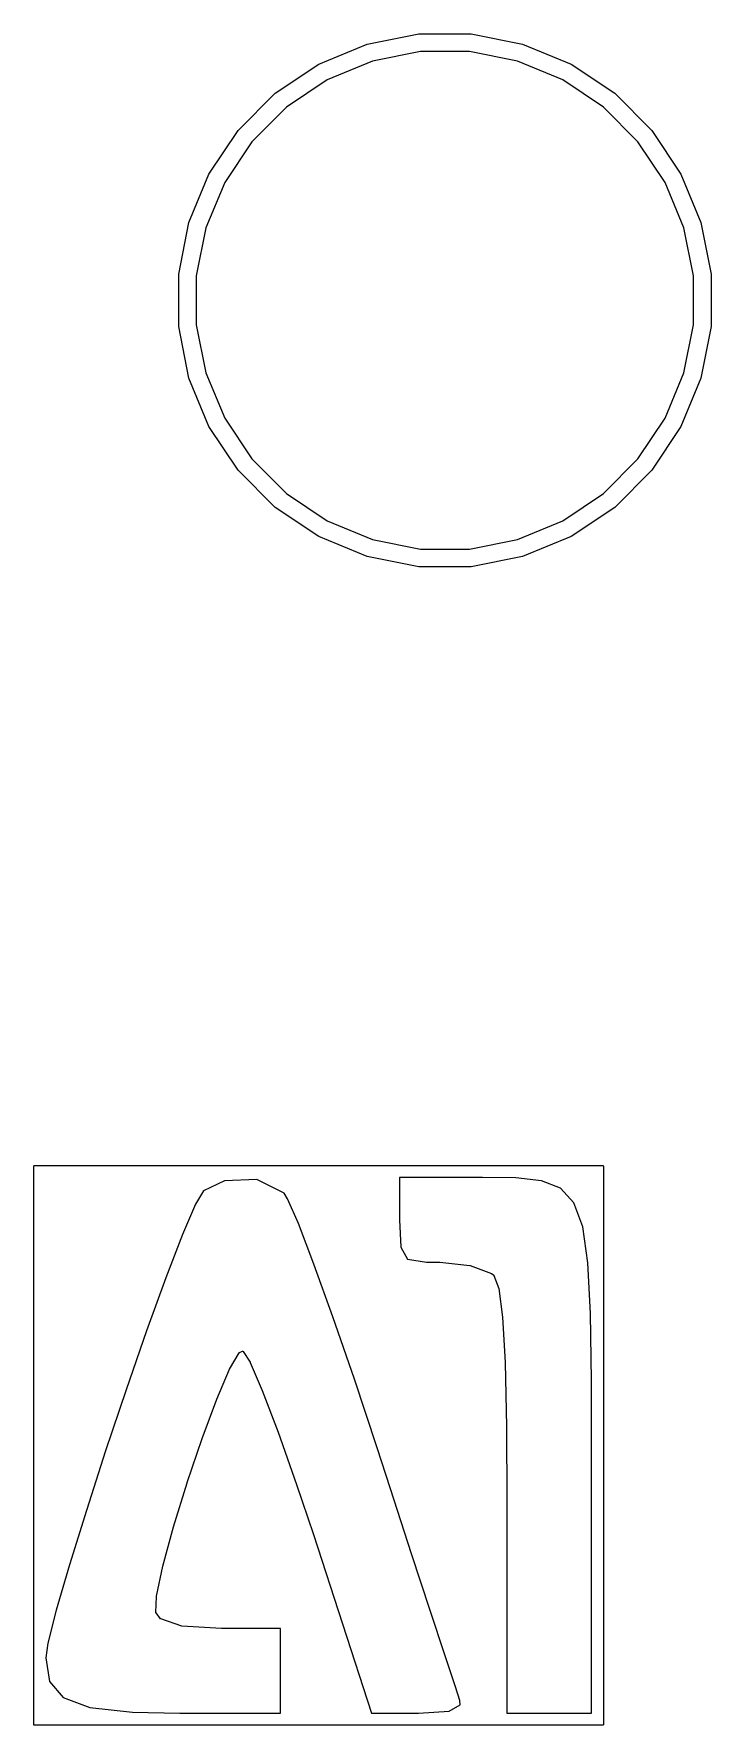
# Model space of a CAD drawing. Extents: x 128.9 to 162, y -124.8 to -58.6.
# Drawn here: x 155.5 to 160.85, y -72 to -58.66 of the extents above; entities that cross this region are included whole.
import ezdxf

# ---------------------------------------------------------------- set-up
doc = ezdxf.new("R2010")
doc.units = 0
doc.layers.add('BLACK', color=7, linetype='CONTINUOUS')

msp = doc.modelspace()

# ---------------------------------------------------------------- linework, layer by layer
at = {"layer": 'BLACK', "linetype": 'CONTINUOUS'}
for p, q in [((158.137, -58.7389), (158.543, -58.6582)), ((158.543, -58.6582), (158.957, -58.6582)), ((158.957, -58.6582), (159.363, -58.7389)), ((157.754, -58.8974), (158.137, -58.7389)), ((158.557, -58.7975), (158.178, -58.8729)), ((158.943, -58.7975), (158.557, -58.7975)), ((159.322, -58.8729), (158.943, -58.7975)), ((159.363, -58.7389), (159.746, -58.8974)), ((157.41, -59.1274), (157.754, -58.8974)), ((158.178, -58.8729), (157.82, -59.0209)), ((159.68, -59.0209), (159.322, -58.8729)), ((159.746, -58.8974), (160.09, -59.1274)), ((157.82, -59.0209), (157.499, -59.2356)), ((160.001, -59.2356), (159.68, -59.0209)), ((157.117, -59.4202), (157.41, -59.1274)), ((160.09, -59.1274), (160.383, -59.4202)), ((157.499, -59.2356), (157.226, -59.509)), ((160.274, -59.509), (160.001, -59.2356)), ((156.887, -59.7644), (157.117, -59.4202)), ((160.383, -59.4202), (160.613, -59.7644)), ((157.226, -59.509), (157.011, -59.8304)), ((160.489, -59.8304), (160.274, -59.509)), ((156.729, -60.1469), (156.887, -59.7644)), ((157.011, -59.8304), (156.863, -60.1876)), ((160.637, -60.1876), (160.489, -59.8304)), ((160.613, -59.7644), (160.771, -60.1469)), ((156.648, -60.553), (156.729, -60.1469)), ((160.771, -60.1469), (160.852, -60.553)), ((156.863, -60.1876), (156.787, -60.5667)), ((160.713, -60.5667), (160.637, -60.1876)), ((156.648, -60.967), (156.648, -60.553)), ((160.852, -60.553), (160.852, -60.967)), ((156.787, -60.5667), (156.787, -60.9533)), ((160.713, -60.9533), (160.713, -60.5667)), ((156.787, -60.9533), (156.863, -61.3324)), ((160.637, -61.3324), (160.713, -60.9533)), ((156.729, -61.3731), (156.648, -60.967)), ((160.852, -60.967), (160.771, -61.3731)), ((156.863, -61.3324), (157.011, -61.6896)), ((160.489, -61.6896), (160.637, -61.3324)), ((156.887, -61.7556), (156.729, -61.3731)), ((160.771, -61.3731), (160.613, -61.7556)), ((157.011, -61.6896), (157.226, -62.011)), ((160.274, -62.011), (160.489, -61.6896)), ((157.117, -62.0998), (156.887, -61.7556)), ((160.613, -61.7556), (160.383, -62.0998)), ((157.226, -62.011), (157.499, -62.2844)), ((160.001, -62.2844), (160.274, -62.011)), ((157.41, -62.3926), (157.117, -62.0998)), ((160.383, -62.0998), (160.09, -62.3926)), ((157.499, -62.2844), (157.82, -62.4991)), ((159.68, -62.4991), (160.001, -62.2844)), ((157.754, -62.6226), (157.41, -62.3926)), ((160.09, -62.3926), (159.746, -62.6226)), ((157.82, -62.4991), (158.178, -62.6471)), ((159.322, -62.6471), (159.68, -62.4991)), ((158.137, -62.7811), (157.754, -62.6226)), ((158.178, -62.6471), (158.557, -62.7225)), ((158.943, -62.7225), (159.322, -62.6471)), ((159.746, -62.6226), (159.363, -62.7811)), ((158.543, -62.8618), (158.137, -62.7811)), ((158.557, -62.7225), (158.943, -62.7225)), ((159.363, -62.7811), (158.957, -62.8618)), ((158.957, -62.8618), (158.543, -62.8618)), ((155.504, -67.5862), (155.505, -67.5859)), ((155.504, -67.5867), (155.504, -67.5862)), ((155.504, -67.5871), (155.504, -67.5867)), ((155.504, -67.5867), (155.504, -67.5867)), ((155.504, -67.5867), (155.504, -67.5867)), ((155.504, -67.5876), (155.504, -67.5871)), ((155.504, -67.5877), (155.504, -67.5876)), ((155.504, -67.5876), (155.504, -67.5876)), ((155.504, -67.5881), (155.504, -67.5877)), ((155.504, -67.5886), (155.504, -67.5881)), ((155.504, -71.9913), (155.504, -67.5886)), ((155.505, -67.5848), (155.506, -67.5845)), ((155.505, -67.5851), (155.505, -67.5848)), ((155.505, -67.5855), (155.505, -67.5851)), ((155.505, -67.5851), (155.505, -67.5851)), ((155.505, -67.5851), (155.505, -67.5851)), ((155.505, -67.5858), (155.505, -67.5855)), ((155.505, -67.5859), (155.505, -67.5858)), ((155.505, -67.5859), (155.505, -67.5859)), ((155.506, -67.5843), (155.507, -67.584)), ((155.506, -67.5845), (155.506, -67.5843)), ((155.506, -67.5845), (155.506, -67.5845)), ((155.506, -67.5845), (155.506, -67.5845)), ((155.507, -67.5839), (155.508, -67.5838)), ((155.507, -67.584), (155.507, -67.5839)), ((155.507, -67.584), (155.507, -67.584)), ((155.507, -67.584), (155.507, -67.584)), ((155.508, -67.5838), (155.508, -67.5837)), ((155.508, -67.5837), (155.509, -67.5837)), ((155.508, -67.5838), (155.508, -67.5838)), ((155.508, -67.5838), (155.508, -67.5838)), ((155.509, -67.5837), (159.996, -67.5837)), ((159.996, -67.5837), (159.997, -67.5837)), ((159.997, -67.5837), (159.997, -67.5838)), ((159.997, -67.5838), (159.997, -67.5838)), ((159.997, -67.5838), (159.997, -67.5838)), ((159.997, -67.5838), (159.998, -67.5839)), ((159.998, -67.5839), (159.998, -67.5841)), ((159.998, -67.5841), (159.998, -67.5841)), ((159.998, -67.5841), (159.998, -67.5841)), ((159.998, -67.5841), (159.998, -67.5843)), ((159.998, -67.5843), (159.999, -67.5845)), ((159.999, -67.5845), (159.999, -67.5845)), ((159.999, -67.5845), (159.999, -67.5845)), ((159.999, -67.5845), (159.999, -67.5849)), ((159.999, -67.5849), (160, -67.5851)), ((160, -67.5851), (160, -67.5852)), ((160, -67.5852), (160, -67.5852)), ((160, -67.5852), (160, -67.5855)), ((160, -67.5855), (160, -67.5859)), ((160, -67.5859), (160, -67.5859)), ((160, -67.5859), (160, -67.5859)), ((160, -67.5859), (160, -67.5863)), ((160, -67.5863), (160.001, -67.5868)), ((160.001, -67.5868), (160.001, -67.5868)), ((160.001, -67.5868), (160.001, -67.5868)), ((160.001, -67.5868), (160.001, -67.5872)), ((160.001, -67.5872), (160.001, -67.5877)), ((160.001, -67.5877), (160.001, -67.5877)), ((160.001, -67.5877), (160.001, -67.5877)), ((160.001, -67.5877), (160.001, -67.5882)), ((160.001, -67.5882), (160.001, -67.5887)), ((160.001, -67.5887), (160.001, -71.9914)), ((157.009, -67.703), (156.843, -67.783)), ((157.266, -67.6932), (157.009, -67.703)), ((157.48, -67.801), (157.266, -67.6932)), ((158.98, -67.6783), (158.392, -67.6783)), ((158.392, -67.6783), (158.392, -68.0119)), ((159.046, -67.6783), (158.98, -67.6783)), ((159.309, -67.6811), (159.046, -67.6783)), ((159.512, -67.7027), (159.309, -67.6811)), ((159.662, -67.7615), (159.512, -67.7027)), ((156.781, -67.8876), (156.679, -68.1264)), ((156.843, -67.783), (156.781, -67.8876)), ((157.508, -67.8466), (157.48, -67.801)), ((157.593, -68.0413), (157.508, -67.8466)), ((159.768, -67.8759), (159.662, -67.7615)), ((159.838, -68.0659), (159.768, -67.8759)), ((158.392, -68.0119), (158.401, -68.2273)), ((156.679, -68.1264), (156.547, -68.4695)), ((157.716, -68.3596), (157.593, -68.0413)), ((159.879, -68.3506), (159.838, -68.0659)), ((158.401, -68.2273), (158.455, -68.3206)), ((157.866, -68.7766), (157.716, -68.3596)), ((158.455, -68.3206), (158.603, -68.3449)), ((158.603, -68.3449), (158.709, -68.3457)), ((158.709, -68.3457), (158.709, -68.3457)), ((158.709, -68.3457), (158.709, -68.3457)), ((158.709, -68.3457), (158.71, -68.3457)), ((158.71, -68.3457), (158.947, -68.371)), ((158.947, -68.371), (158.947, -68.371)), ((158.947, -68.371), (158.947, -68.371)), ((158.947, -68.371), (158.947, -68.371)), ((158.947, -68.371), (158.947, -68.3711)), ((158.947, -68.3711), (158.948, -68.3712)), ((158.948, -68.3712), (158.948, -68.3712)), ((158.948, -68.3712), (158.948, -68.3712)), ((158.948, -68.3712), (159.117, -68.4335)), ((159.899, -68.7487), (159.879, -68.3506)), ((156.547, -68.4695), (156.395, -68.8877)), ((159.117, -68.4335), (159.117, -68.4335)), ((159.117, -68.4335), (159.117, -68.4336)), ((159.117, -68.4336), (159.118, -68.4338)), ((159.118, -68.4338), (159.118, -68.4339)), ((159.118, -68.4339), (159.118, -68.4339)), ((159.118, -68.4339), (159.118, -68.4341)), ((159.118, -68.4341), (159.118, -68.4343)), ((159.118, -68.4343), (159.136, -68.4484)), ((159.136, -68.4484), (159.136, -68.4484)), ((159.136, -68.4484), (159.136, -68.4486)), ((159.136, -68.4486), (159.136, -68.4488)), ((159.136, -68.4488), (159.136, -68.449)), ((159.136, -68.449), (159.136, -68.4491)), ((159.136, -68.4491), (159.136, -68.4494)), ((159.136, -68.4494), (159.137, -68.4496)), ((159.137, -68.4496), (159.137, -68.4498)), ((159.137, -68.4498), (159.137, -68.45)), ((159.137, -68.45), (159.137, -68.4502)), ((159.137, -68.4502), (159.137, -68.4505)), ((159.137, -68.4505), (159.176, -68.5521)), ((159.176, -68.5521), (159.176, -68.5521)), ((159.176, -68.5521), (159.176, -68.5522)), ((159.176, -68.5522), (159.176, -68.5523)), ((159.176, -68.5523), (159.176, -68.5527)), ((159.176, -68.5527), (159.176, -68.5531)), ((159.176, -68.5531), (159.176, -68.5531)), ((159.176, -68.5531), (159.176, -68.5532)), ((159.176, -68.5532), (159.205, -68.7775)), ((158.036, -69.2681), (157.866, -68.7766)), ((159.205, -68.7775), (159.205, -68.7776)), ((159.205, -68.7776), (159.205, -68.7777)), ((159.205, -68.7777), (159.205, -68.7779)), ((159.205, -68.7779), (159.225, -69.1367)), ((159.906, -69.2787), (159.899, -68.7487)), ((156.395, -68.8877), (156.234, -69.352)), ((157.05, -69.1879), (157.126, -69.0606)), ((157.126, -69.0597), (157.127, -69.0594)), ((157.126, -69.0598), (157.126, -69.0597)), ((157.126, -69.0602), (157.126, -69.0598)), ((157.126, -69.0598), (157.126, -69.0598)), ((157.126, -69.0605), (157.126, -69.0602)), ((157.126, -69.0606), (157.126, -69.0605)), ((157.127, -69.0591), (157.128, -69.0589)), ((157.127, -69.0592), (157.127, -69.0591)), ((157.127, -69.0591), (157.127, -69.0591)), ((157.127, -69.0594), (157.127, -69.0592)), ((157.128, -69.0586), (157.151, -69.0471)), ((157.128, -69.0589), (157.128, -69.0586)), ((157.151, -69.0468), (157.152, -69.0467)), ((157.151, -69.0469), (157.151, -69.0468)), ((157.151, -69.047), (157.151, -69.0469)), ((157.151, -69.0471), (157.151, -69.047)), ((157.151, -69.0471), (157.151, -69.0471)), ((157.152, -69.0467), (157.152, -69.0466)), ((157.152, -69.0466), (157.152, -69.0466)), ((157.152, -69.0466), (157.153, -69.0466)), ((157.152, -69.0467), (157.152, -69.0467)), ((157.153, -69.0466), (157.153, -69.0466)), ((157.153, -69.0466), (157.153, -69.0466)), ((157.153, -69.0466), (157.153, -69.0466)), ((157.153, -69.0466), (157.154, -69.0466)), ((157.154, -69.0466), (157.154, -69.0467)), ((157.154, -69.0467), (157.154, -69.0467)), ((157.154, -69.0467), (157.154, -69.0468)), ((157.154, -69.0468), (157.155, -69.0468)), ((157.155, -69.0468), (157.155, -69.0469)), ((157.155, -69.0469), (157.155, -69.047)), ((157.155, -69.047), (157.155, -69.0471)), ((157.155, -69.0471), (157.155, -69.0472)), ((157.155, -69.0472), (157.156, -69.0474)), ((157.156, -69.0474), (157.156, -69.0475)), ((157.156, -69.0475), (157.156, -69.0476)), ((157.156, -69.0476), (157.156, -69.0478)), ((157.156, -69.0478), (157.156, -69.048)), ((157.156, -69.048), (157.157, -69.0481)), ((157.157, -69.0481), (157.157, -69.0483)), ((157.157, -69.0483), (157.157, -69.0485)), ((157.157, -69.0485), (157.157, -69.0487)), ((157.157, -69.0487), (157.157, -69.0489)), ((157.157, -69.0489), (157.212, -69.1348)), ((156.948, -69.4258), (157.05, -69.1885)), ((157.05, -69.1882), (157.05, -69.1879)), ((157.05, -69.1884), (157.05, -69.1882)), ((157.05, -69.1885), (157.05, -69.1884)), ((157.212, -69.1348), (157.212, -69.1348)), ((157.212, -69.1348), (157.212, -69.1352)), ((157.212, -69.1352), (157.212, -69.1355)), ((157.212, -69.1355), (157.307, -69.3564)), ((159.225, -69.1367), (159.225, -69.1368)), ((159.225, -69.1368), (159.225, -69.1369)), ((159.225, -69.1369), (159.225, -69.1369)), ((159.225, -69.1369), (159.236, -69.6423)), ((156.234, -69.352), (156.071, -69.8334)), ((157.307, -69.3564), (157.307, -69.3565)), ((157.307, -69.3565), (157.308, -69.3565)), ((157.308, -69.3565), (157.308, -69.3566)), ((157.308, -69.3566), (157.433, -69.686)), ((158.215, -69.8096), (158.036, -69.2681)), ((159.906, -69.9593), (159.906, -69.2787)), ((156.833, -69.7365), (156.948, -69.426)), ((156.948, -69.4259), (156.948, -69.4258)), ((156.948, -69.4258), (156.948, -69.4258)), ((156.948, -69.426), (156.948, -69.4259)), ((156.715, -70.0838), (156.833, -69.7367)), ((156.833, -69.7366), (156.833, -69.7365)), ((156.833, -69.7365), (156.833, -69.7365)), ((156.833, -69.7367), (156.833, -69.7366)), ((157.433, -69.686), (157.433, -69.6861)), ((157.433, -69.6861), (157.433, -69.6861)), ((157.433, -69.6861), (157.433, -69.6861)), ((157.433, -69.6861), (157.579, -70.0975)), ((159.236, -69.6423), (159.236, -69.6424)), ((159.236, -69.6424), (159.236, -69.6424)), ((159.236, -69.6424), (159.236, -69.6424)), ((159.236, -69.6424), (159.239, -70.2302)), ((156.071, -69.8334), (155.919, -70.3028)), ((156.071, -69.8334), (156.071, -69.8334)), ((158.32, -70.132), (158.215, -69.8096)), ((159.906, -71.9017), (159.906, -69.9593)), ((156.608, -70.4312), (156.715, -70.084)), ((156.715, -70.0839), (156.715, -70.0838)), ((156.715, -70.084), (156.715, -70.0839)), ((156.715, -70.0839), (156.715, -70.0839)), ((157.579, -70.0975), (157.579, -70.0976)), ((157.579, -70.0976), (157.579, -70.0976)), ((157.579, -70.0976), (157.579, -70.0976)), ((157.579, -70.0976), (157.711, -70.4915)), ((158.487, -70.6444), (158.32, -70.132)), ((158.32, -70.132), (158.32, -70.132)), ((158.32, -70.132), (158.32, -70.132)), ((159.239, -70.2302), (159.239, -71.9017)), ((155.919, -70.3028), (155.785, -70.7314)), ((156.523, -70.742), (156.608, -70.4313)), ((156.608, -70.4313), (156.608, -70.4312)), ((156.608, -70.4312), (156.608, -70.4312)), ((156.608, -70.4313), (156.608, -70.4313)), ((157.711, -70.4915), (157.711, -70.4916)), ((157.711, -70.4916), (157.711, -70.4916)), ((157.711, -70.4916), (158.171, -71.9017)), ((158.633, -71.0916), (158.487, -70.6444)), ((158.487, -70.6444), (158.487, -70.6444)), ((155.785, -70.7314), (155.681, -71.0899)), ((156.472, -70.9797), (156.523, -70.7423)), ((156.523, -70.7421), (156.523, -70.742)), ((156.523, -70.7422), (156.523, -70.7421)), ((156.523, -70.7423), (156.523, -70.7422)), ((155.681, -71.0899), (155.616, -71.3494)), ((156.468, -71.1083), (156.472, -70.9806)), ((156.472, -70.9801), (156.472, -70.9797)), ((156.472, -70.9805), (156.472, -70.9801)), ((156.472, -70.9806), (156.472, -70.9805)), ((158.633, -71.0917), (158.633, -71.0916)), ((158.633, -71.0916), (158.633, -71.0916)), ((158.751, -71.4496), (158.633, -71.0917)), ((156.468, -71.1085), (156.468, -71.1083)), ((156.468, -71.1087), (156.468, -71.1085)), ((156.468, -71.109), (156.468, -71.1087)), ((156.468, -71.1093), (156.468, -71.109)), ((156.468, -71.1095), (156.468, -71.1093)), ((156.468, -71.1097), (156.468, -71.1095)), ((156.468, -71.1099), (156.468, -71.1097)), ((156.468, -71.1102), (156.468, -71.1099)), ((156.468, -71.1104), (156.468, -71.1102)), ((156.468, -71.1106), (156.468, -71.1104)), ((156.469, -71.1108), (156.468, -71.1106)), ((156.469, -71.1111), (156.469, -71.1108)), ((156.469, -71.1113), (156.469, -71.1111)), ((156.469, -71.1114), (156.469, -71.1113)), ((156.469, -71.1115), (156.469, -71.1114)), ((156.504, -71.1567), (156.469, -71.1115)), ((156.504, -71.1571), (156.504, -71.1567)), ((156.504, -71.1574), (156.504, -71.1571)), ((156.504, -71.1575), (156.504, -71.1574)), ((156.504, -71.1574), (156.504, -71.1574)), ((156.505, -71.1577), (156.504, -71.1575)), ((156.505, -71.158), (156.505, -71.1577)), ((156.506, -71.1582), (156.505, -71.158)), ((156.505, -71.158), (156.505, -71.158)), ((156.505, -71.158), (156.505, -71.158)), ((156.506, -71.1584), (156.506, -71.1582)), ((156.673, -71.2159), (156.506, -71.1584)), ((156.506, -71.1584), (156.506, -71.1584)), ((156.506, -71.1584), (156.506, -71.1584)), ((156.506, -71.1584), (156.506, -71.1584)), ((156.506, -71.1584), (156.506, -71.1584)), ((156.673, -71.216), (156.673, -71.2159)), ((156.673, -71.2159), (156.673, -71.2159)), ((156.674, -71.2161), (156.673, -71.216)), ((156.674, -71.2162), (156.674, -71.2161)), ((156.674, -71.2161), (156.674, -71.2161)), ((156.674, -71.2161), (156.674, -71.2161)), ((156.987, -71.2343), (156.674, -71.2162)), ((156.674, -71.2162), (156.674, -71.2162)), ((155.616, -71.3494), (155.598, -71.4663)), ((156.988, -71.2343), (156.987, -71.2343)), ((156.987, -71.2343), (156.987, -71.2343)), ((157.451, -71.2343), (156.988, -71.2343)), ((157.451, -71.9017), (157.451, -71.2343)), ((155.598, -71.4663), (155.629, -71.652)), ((158.751, -71.4497), (158.751, -71.4496)), ((158.832, -71.6946), (158.751, -71.4497)), ((155.629, -71.652), (155.737, -71.7781)), ((158.832, -71.6947), (158.832, -71.6946)), ((158.832, -71.6946), (158.832, -71.6946)), ((158.868, -71.8018), (158.832, -71.6947)), ((155.737, -71.7781), (155.947, -71.8557)), ((155.947, -71.8557), (156.284, -71.8936)), ((158.54, -71.9017), (158.782, -71.8853)), ((158.782, -71.8853), (158.871, -71.8346)), ((158.871, -71.8346), (158.868, -71.8018)), ((155.504, -71.9918), (155.504, -71.9913)), ((155.504, -71.9923), (155.504, -71.9918)), ((155.504, -71.9928), (155.504, -71.9923)), ((155.504, -71.9923), (155.504, -71.9923)), ((155.504, -71.9923), (155.504, -71.9923)), ((155.504, -71.9932), (155.504, -71.9928)), ((155.504, -71.9937), (155.504, -71.9932)), ((155.504, -71.9932), (155.504, -71.9932)), ((155.504, -71.9932), (155.504, -71.9932)), ((155.504, -71.9941), (155.504, -71.9937)), ((155.505, -71.9941), (155.504, -71.9941)), ((155.504, -71.9941), (155.504, -71.9941)), ((155.505, -71.9945), (155.505, -71.9941)), ((155.505, -71.9948), (155.505, -71.9945)), ((155.505, -71.9949), (155.505, -71.9948)), ((155.505, -71.9948), (155.505, -71.9948)), ((155.505, -71.9951), (155.505, -71.9949)), ((155.506, -71.9955), (155.505, -71.9951)), ((155.506, -71.9957), (155.506, -71.9955)), ((155.506, -71.9955), (155.506, -71.9955)), ((155.506, -71.9955), (155.506, -71.9955)), ((155.507, -71.9959), (155.506, -71.9957)), ((155.507, -71.9961), (155.507, -71.9959)), ((155.507, -71.9959), (155.507, -71.9959)), ((155.507, -71.9959), (155.507, -71.9959)), ((155.508, -71.9962), (155.507, -71.9961)), ((155.508, -71.9963), (155.508, -71.9962)), ((155.508, -71.9962), (155.508, -71.9962)), ((155.508, -71.9962), (155.508, -71.9962)), ((155.509, -71.9963), (155.508, -71.9963)), ((159.996, -71.9963), (155.509, -71.9963)), ((156.284, -71.8936), (156.658, -71.9017)), ((156.658, -71.9017), (157.451, -71.9017)), ((158.171, -71.9017), (158.54, -71.9017)), ((159.239, -71.9017), (159.906, -71.9017)), ((159.997, -71.9963), (159.996, -71.9963)), ((159.998, -71.996), (159.997, -71.9961)), ((159.997, -71.9961), (159.997, -71.9962)), ((159.997, -71.9962), (159.997, -71.9962)), ((159.997, -71.9962), (159.997, -71.9962)), ((159.997, -71.9962), (159.997, -71.9963)), ((159.999, -71.9955), (159.998, -71.9957)), ((159.998, -71.9957), (159.998, -71.996)), ((159.998, -71.996), (159.998, -71.996)), ((159.998, -71.996), (159.998, -71.996)), ((160, -71.9949), (159.999, -71.9949)), ((159.999, -71.9949), (159.999, -71.9952)), ((159.999, -71.9952), (159.999, -71.9955)), ((159.999, -71.9955), (159.999, -71.9955)), ((159.999, -71.9955), (159.999, -71.9955)), ((160.001, -71.9933), (160, -71.9938)), ((160, -71.9938), (160, -71.9941)), ((160, -71.9941), (160, -71.9941)), ((160, -71.9941), (160, -71.9942)), ((160, -71.9942), (160, -71.9945)), ((160, -71.9945), (160, -71.9949)), ((160, -71.9949), (160, -71.9949)), ((160.001, -71.9914), (160.001, -71.9919)), ((160.001, -71.9919), (160.001, -71.9923)), ((160.001, -71.9923), (160.001, -71.9924)), ((160.001, -71.9924), (160.001, -71.9924)), ((160.001, -71.9924), (160.001, -71.9929)), ((160.001, -71.9929), (160.001, -71.9933)), ((160.001, -71.9933), (160.001, -71.9933)), ((160.001, -71.9933), (160.001, -71.9933))]:
    msp.add_line(p, q, dxfattribs=at)

doc.saveas('drawing.dxf')
